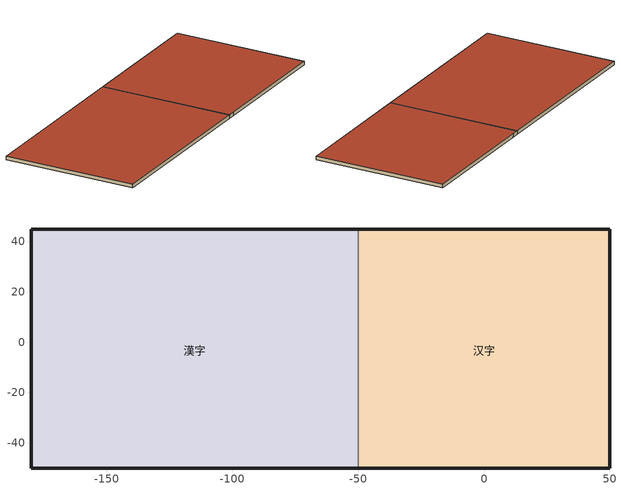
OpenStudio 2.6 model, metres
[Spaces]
汉字
 floor ground: 50,45 50,-50 -45,-50 -50,-50 -50,45 -45,45 z0
 wall outside: -50,-50 -45,-50 50,-50 50,45 -45,45 -50,45 z0:2.44
 wall to 漢字: -50,45 -50,-50 z0:2.44
 roof outside: -45,45 -50,45 -50,-50 -45,-50 50,-50 50,45 z2.44
漢字
 floor ground: -180,-50 -180,45 -50,45 -50,-50 z0
 wall outside: -50,45 -180,45 -180,-50 -50,-50 z0:2.44
 roof outside: -50,-50 -50,45 -180,45 -180,-50 z2.44
[Site]
Chicago Ohare Intl Ap: Latitude {deg}=41.98; Longitude {deg}=-87.92; Time Zone {hr}=-6; Elevation {m}=201
[ClimateZones]
Climate Zone Institution Name 2=CEC; Climate Zone Document Name 2=California Climate Zone Descriptions; Climate Zone Document Year 2=1995
[Building]
Building 1: Default Construction Set=189.1-2009 - CZ5 - Office
[DefaultConstructionSet]
189.1-2009 - CZ5 - Office: Default Exterior Surface Constructions=Default Surface Constructions 13; Default Interior Surface Constructions=Default Surface Constructions 14; Default Ground Contact Surface Constructions=Default Surface Constructions 15; Default Exterior SubSurface Constructions=Default Sub Surface Constructions 9; Default Interior SubSurface Constructions=Default Sub Surface Constructions 10; Interior Partition Construction=Interior Partition
[DefaultSurfaceConstructions]
Name | Floor Construction | Wall Construction | Roof Ceiling Construction
Default Surface Constructions 13 | ExtSlabCarpet 4in ClimateZone 1-8 | ASHRAE 189.1-2009 ExtWall Mass ClimateZone 5 | ASHRAE 189.1-2009 ExtRoof IEAD ClimateZone 2-5
Default Surface Constructions 14 | Interior Floor | Interior Wall | Interior Ceiling
Default Surface Constructions 15 | ExtSlabCarpet 4in ClimateZone 1-8 | ExtSlabCarpet 4in ClimateZone 1-8 | ExtSlabCarpet 4in ClimateZone 1-8
[DefaultSubSurfaceConstructions]
Name | Fixed Window Construction | Operable Window Construction | Door Construction | Tubular Daylight Dome Construction | Tubular Daylight Diffuser Construction
Default Sub Surface Constructions 9 | ASHRAE 189.1-2009 ExtWindow ClimateZone 4-5 | ASHRAE 189.1-2009 ExtWindow ClimateZone 4-5 | Exterior Door | Interior Window | Interior Window
Default Sub Surface Constructions 10 | Interior Window | Interior Window | Interior Door
[Construction]
Interior Partition; Interior Door: G05 25mm wood
ExtSlabCarpet 4in ClimateZone 1-8: MAT-CC05 4 HW CONCRETE, CP02 CARPET PAD
ASHRAE 189.1-2009 ExtWall Mass ClimateZone 5: 1IN Stucco, 8IN Concrete HW, Wall Insulation [40], 1/2IN Gypsum
ASHRAE 189.1-2009 ExtRoof IEAD ClimateZone 2-5: Roof Membrane, Roof Insulation [21], Metal Decking
Interior Floor: F16 Acoustic tile, F05 Ceiling air space resistance, M11 100mm lightweight concrete
Interior Wall: G01a 19mm gypsum board, F04 Wall air space resistance, G01a 19mm gypsum board
Interior Ceiling: M11 100mm lightweight concrete, F05 Ceiling air space resistance, F16 Acoustic tile
ASHRAE 189.1-2009 ExtWindow ClimateZone 4-5: Theoretical Glass [207]
Exterior Door: F08 Metal surface, I01 25mm insulation board
Interior Window: Clear 3mm
[Material] Thermal Absorptance=0.9
Name | Roughness | Thickness {m} | Conductivity {W/m-K} | Density {kg/m3} | Specific Heat {J/kg-K} | Solar Absorptance | Visible Absorptance
G05 25mm wood | MediumSmooth | 0.0254 | 0.15 | 608 | 1630 | 0.5 | 0.5
MAT-CC05 4 HW CONCRETE | Rough | 0.1016 | 1.311 | 2240 | 836.8 | 0.85 | 0.85
1IN Stucco | Smooth | 0.0253 | 0.6918 | 1858 | 837 | 0.92 | 0.92
8IN Concrete HW | MediumRough | 0.2033 | 1.7296 | 2243 | 837 | 0.65 | 0.65
Wall Insulation [40] | MediumRough | 0.0794 | 0.0432 | 91 | 837 | 0.5 | 0.5
1/2IN Gypsum | Smooth | 0.0127 | 0.16 | 784.9 | 830 | 0.4 | 0.4
Roof Membrane | VeryRough | 0.0095 | 0.16 | 1121.29 | 1460 | 0.7 | 0.7
Roof Insulation [21] | MediumRough | 0.2105 | 0.049 | 265 | 836.8 | 0.7 | 0.7
Metal Decking | MediumSmooth | 0.0015 | 45.006 | 7680 | 418.4 | 0.6 | 0.6
F16 Acoustic tile | MediumSmooth | 0.0191 | 0.06 | 368 | 590 | 0.3 | 0.3
M11 100mm lightweight concrete | MediumRough | 0.1016 | 0.53 | 1280 | 840 | 0.5 | 0.5
G01a 19mm gypsum board | MediumSmooth | 0.019 | 0.16 | 800 | 1090 | 0.4 | 0.4
F08 Metal surface | Smooth | 0.0008 | 45.28 | 7824 | 500 | 0.7 | 0.7
I01 25mm insulation board | MediumRough | 0.0254 | 0.03 | 43 | 1210 | 0.6 | 0.6
[Material:NoMass]
CP02 CARPET PAD: Roughness=Smooth; Thermal Resistance {m2-K/W}=0.1; Thermal Absorptance=0.9; Solar Absorptance=0.8; Visible Absorptance=0.8
[Material:AirGap]
Name | Thermal Resistance {m2-K/W}
F05 Ceiling air space resistance | 0.18
F04 Wall air space resistance | 0.15
[WindowMaterial:Glazing] Optical Data Type=SpectralAverage; Thickness {m}=0.003; Back Side Solar Reflectance at Normal Incidence=0; Back Side Visible Reflectance at Normal Incidence=0; Infrared Transmittance at Normal Incidence=0; Dirt Correction Factor for Solar and Visible Transmittance=1; Solar Diffusing=No
Name | Solar Transmittance at Normal Incidence | Front Side Solar Reflectance at Normal Incidence | Visible Transmittance at Normal Incidence | Front Side Visible Reflectance at Normal Incidence | Front Side Infrared Hemispherical Emissivity | Back Side Infrared Hemispherical Emissivity | Conductivity {W/m-K}
Theoretical Glass [207] | 0.3311 | 0.6189 | 0.44 | 0.51 | 0.9 | 0.9 | 0.0133
Clear 3mm | 0.837 | 0.075 | 0.898 | 0.081 | 0.84 | 0.84 | 0.9
[Space] Building Story=Story 1; Thermal Zone=한자
汉字; 漢字
[ThermalZone]
한자: Multiplier=1; Use Ideal Air Loads=No
[Sizing:Zone]
한자: Zone Cooling Design Supply Air Temperature Input Method=SupplyAirTemperature; Zone Cooling Design Supply Air Temperature {C}=14; Zone Cooling Design Supply Air Temperature Difference {deltaC}=11.11; Zone Heating Design Supply Air Temperature Input Method=SupplyAirTemperature; Zone Heating Design Supply Air Temperature {C}=40; Zone Heating Design Supply Air Temperature Difference {deltaC}=11.11; Zone Cooling Design Supply Air Humidity Ratio {kg-H2O/kg-air}=0.0085; Zone Heating Design Supply Air Humidity Ratio {kg-H2O/kg-air}=0.008; Cooling Design Air Flow Method=DesignDay; Heating Design Air Flow Method=DesignDay; Account for Dedicated Outdoor Air System=No; Dedicated Outdoor Air System Control Strategy=NeutralSupplyAir; Dedicated Outdoor Air Low Setpoint Temperature for Design {C}=autosize; Dedicated Outdoor Air High Setpoint Temperature for Design {C}=autosize
[BuildingStory]
Story 1: Nominal Z Coordinate {m}=0; Nominal Floor to Floor Height {m}=2.4384; Nominal Floor to Ceiling Height {m}=2.4384
